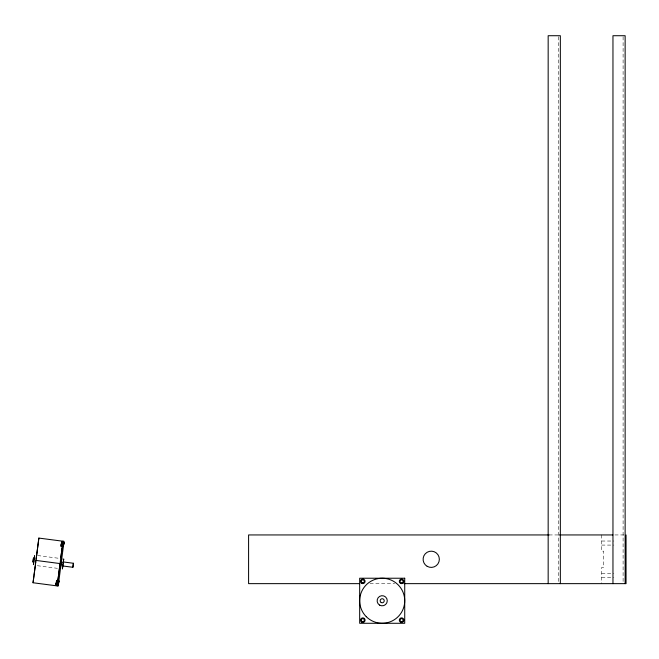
<?xml version="1.0" encoding="UTF-8"?>
<svg xmlns="http://www.w3.org/2000/svg" width="659" height="659" viewBox="0 0 659 659"><rect width="100%" height="100%" fill="white"/><g stroke="black" fill="none" stroke-linecap="round" stroke-linejoin="round"><path stroke-width="0.49" stroke-dasharray="3.29 2.47" d="M549.046 534.943L558.313 534.943M614.888 534.943L624.024 534.943M601.7 541.031L613.875 541.031M601.7 545.084L613.875 545.084M601.7 573.495L613.875 573.495M601.7 577.556L613.875 577.556M370.012 583.643L394.7 583.643M37.612 555.529L59.714 558.412M37.308 565.702L57.399 568.33M623.101 36.747L623.101 582.614M601.7 534.943L601.7 551.171L603.726 551.171L603.726 567.407L601.7 567.407L601.7 583.643M558.313 36.747L558.313 582.614"/><path stroke-width="0.99" d="M33.032 582.754L38.865 538.082L64.038 541.369L58.206 586.04L33.032 582.754L33.922 576.221M38.865 538.082L36.756 554.647M57.259 584.97L57.539 582.795M57.185 585.909L62.959 541.228M62.284 546.509L62.556 544.334M58.313 585.184L58.42 583.668L58.223 585.176M58.412 584.376L58.462 583.306M58.791 581.485L58.651 581.864M58.89 580.76L58.61 582.177L58.733 581.329M60.439 568.552L61.056 563.7M63.725 543.016L63.593 544.079C64.17 540.174 62.794 549.993 63.528 545.224M63.338 545.957L63.486 545.537M63.116 563.437L63.313 561.946L73.404 563.264L72.885 567.284L62.786 565.966L62.976 564.475M63.313 561.946L63.239 562.531M72.885 567.284L73.404 563.264M33.79 561.913L33.947 560.685M34.243 558.428L34.079 559.648M35.314 565.274L35.767 561.715M36.525 556.072L36.607 555.397L36.105 559.12M57.803 580.851L57.613 582.21M58.775 581.633L58.742 581.872M58.857 580.983L58.709 582.185L58.808 581.345M63.635 543.716L63.832 542.217L63.725 543.724M63.882 542.53L63.832 542.884M33.683 562.679C32.612 571.098 35.413 549.235 34.359 557.662M57.778 581.139L60.043 563.569L35.899 560.414M61.542 560.15L61.724 558.675L60.908 565.002M58.396 584.525L58.503 583.685L58.354 584.879M63.412 546.064L63.437 545.215M62.712 566.468L62.399 568.981L63.709 558.931L63.231 562.662M58.667 581.798L58.536 583.52M63.577 544.861L63.396 545.586L63.486 544.853M63.47 545.603L63.775 543.354M63.544 545.059L63.701 543.889M35.24 566.205L34.046 575.291M60.801 557.786L62.119 547.769M62.638 543.757L63.009 541.237M58.379 584.047L58.56 583.322M63.33 546.056L63.256 546.64M549.046 534.943L248.591 534.943L248.591 583.643L359.715 583.643M559.334 534.943L612.862 534.943M403.967 583.643L626.05 583.643L626.05 534.943M625.136 583.643L625.136 35.718L612.961 35.718L612.961 583.643M560.339 583.643L560.339 35.718L548.164 35.718L548.164 583.643M32.958 562.003L33.477 558.049L32.958 562.003M56.056 584.813L56.246 583.388L56.056 584.813M56.147 584.08L56.287 583.026L56.147 584.08M56.534 581.139L56.476 581.576L56.534 581.139M56.633 580.39L56.435 581.889L56.633 580.39M61.073 546.352L61.262 544.927L61.073 546.352M61.163 545.627L61.163 545.627M61.551 542.678L61.493 543.123L61.551 542.678M61.649 541.929L61.46 543.428L61.649 541.929M56.485 581.51L56.394 582.251L56.476 581.51M61.303 544.565L61.205 545.306L61.312 544.565M61.509 543.057L61.411 543.79L61.501 543.057M56.419 582.054L56.254 583.223L56.41 582.054M61.435 543.601L61.279 544.762L61.427 543.593M404.725 578.231L359.674 578.231L359.674 623.282L404.725 623.282L404.725 578.231M427.172 566.32A8.114 8.114 0 0 0 439.347 559.293A8.114 8.114 0 0 0 427.172 552.258A8.114 8.114 0 0 0 427.172 566.32M366.272 616.684A22.53 22.53 0 0 0 403.959 606.585A22.53 22.53 0 0 0 376.371 578.997A22.53 22.53 0 0 0 366.272 616.684M379.666 605.143A5.066 5.066 0 0 0 387.27 600.753A5.066 5.066 0 0 0 379.666 596.37A5.066 5.066 0 0 0 379.666 605.143M400.458 622.112A2.265 2.265 0 0 0 403.86 620.152A2.265 2.265 0 0 0 400.458 618.183A2.265 2.265 0 0 0 400.458 622.112M361.676 622.112A2.265 2.265 0 0 0 365.078 620.152A2.265 2.265 0 0 0 361.676 618.183A2.265 2.265 0 0 0 361.676 622.112M381.19 602.515A2.026 2.026 0 0 0 384.23 600.753A2.026 2.026 0 0 0 381.19 598.998A2.026 2.026 0 0 0 381.19 602.515M400.837 621.453A1.507 1.507 0 0 0 403.102 620.152A1.507 1.507 0 0 0 400.837 618.842A1.507 1.507 0 0 0 400.837 621.453M400.837 582.671A1.507 1.507 0 0 0 403.102 581.362A1.507 1.507 0 0 0 400.837 580.052A1.507 1.507 0 0 0 400.837 582.671M361.676 583.33A2.265 2.265 0 0 0 365.078 581.362A2.265 2.265 0 0 0 361.676 579.401A2.265 2.265 0 0 0 361.676 583.33M400.458 583.33A2.265 2.265 0 0 0 403.86 581.362A2.265 2.265 0 0 0 400.458 579.401A2.265 2.265 0 0 0 400.458 583.33M362.055 621.453A1.507 1.507 0 0 0 364.32 620.152A1.507 1.507 0 0 0 362.055 618.842A1.507 1.507 0 0 0 362.055 621.453M362.055 582.671A1.507 1.507 0 0 0 364.32 581.362A1.507 1.507 0 0 0 362.055 580.052A1.507 1.507 0 0 0 362.055 582.671"/></g></svg>
